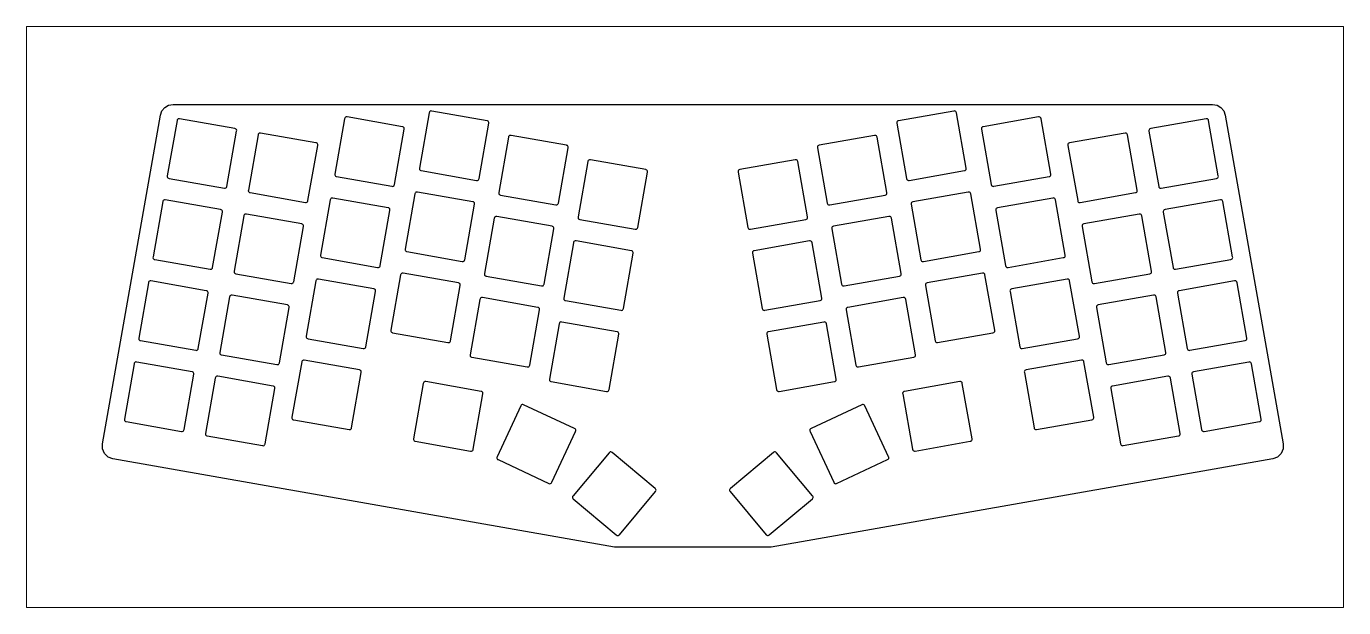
# Paper-space layout 'Layout1' of a CAD drawing. Header units: millimetres. Extents: x 0 to 305, y 0 to 135.
# The model-space entities are those that its viewports show. They can reach past a viewport. Long polylines and large blocks are cut down to what shows.
import ezdxf

# ---------------------------------------------------------------- set-up
doc = ezdxf.new("R2010")
doc.units = ezdxf.units.MM

msp = doc.modelspace()

# ---------------------------------------------------------------- linework, layer by layer
at = {"color": 18, "linetype": 'Continuous', "lineweight": 25, "true_color": 0x000000}
for points in [[(32.03, 115.73), (32.92, 116.25)], [(32.92, 116.25), (33.96, 116.43)], [(33.96, 116.43), (274.46, 116.43)], [(274.46, 116.43), (275.5, 116.25)], [(275.5, 116.25), (276.39, 115.73)], [(17.6, 37.91), (31.01, 113.96)], [(31.01, 113.96), (31.37, 114.95)], [(31.37, 114.95), (32.03, 115.73)], [(34.91, 112.85), (34.87, 112.72)], [(34.97, 112.97), (34.91, 112.85)], [(35.11, 113.08), (34.97, 112.97)], [(35.26, 113.13), (35.11, 113.08)], [(35.45, 113.12), (35.26, 113.13)], [(48.26, 110.87), (35.45, 113.12)], [(73.64, 113.14), (71.38, 100.33)], [(73.67, 113.27), (73.64, 113.14)], [(73.74, 113.39), (73.67, 113.27)], [(73.87, 113.5), (73.74, 113.39)], [(74.02, 113.55), (73.87, 113.5)], [(74.22, 113.54), (74.02, 113.55)], [(87.02, 111.28), (74.22, 113.54)], [(93.22, 114.52), (90.97, 101.72)], [(93.25, 114.65), (93.22, 114.52)], [(93.32, 114.77), (93.25, 114.65)], [(93.46, 114.89), (93.32, 114.77)], [(93.61, 114.94), (93.46, 114.89)], [(93.8, 114.92), (93.61, 114.94)], [(106.61, 112.66), (93.8, 114.92)], [(214.62, 114.92), (201.81, 112.66)], [(214.75, 114.94), (214.62, 114.92)], [(214.91, 114.91), (214.75, 114.94)], [(215.05, 114.83), (214.91, 114.91)], [(215.15, 114.69), (215.05, 114.83)], [(215.2, 114.52), (215.15, 114.69)], [(217.45, 101.72), (215.2, 114.52)], [(234.2, 113.54), (221.4, 111.28)], [(234.34, 113.56), (234.2, 113.54)], [(234.5, 113.53), (234.34, 113.56)], [(234.63, 113.45), (234.5, 113.53)], [(234.73, 113.31), (234.63, 113.45)], [(234.78, 113.14), (234.73, 113.31)], [(237.04, 100.33), (234.78, 113.14)], [(272.97, 113.12), (260.16, 110.87)], [(273.1, 113.14), (272.97, 113.12)], [(273.26, 113.11), (273.1, 113.14)], [(273.39, 113.03), (273.26, 113.11)], [(273.5, 112.89), (273.39, 113.03)], [(273.55, 112.72), (273.5, 112.89)], [(276.39, 115.73), (277.05, 114.95)], [(277.05, 114.95), (277.41, 113.96)], [(277.41, 113.96), (290.82, 37.91)], [(34.87, 112.71), (32.62, 99.91)], [(46.4, 97.48), (48.66, 110.29)], [(48.39, 110.83), (48.26, 110.86)], [(48.51, 110.76), (48.39, 110.83)], [(48.62, 110.63), (48.51, 110.76)], [(48.67, 110.48), (48.62, 110.63)], [(48.66, 110.28), (48.67, 110.48)], [(53.87, 109.78), (53.74, 109.67)], [(54.02, 109.83), (53.87, 109.78)], [(54.21, 109.81), (54.02, 109.83)], [(67.02, 107.56), (54.21, 109.81)], [(85.17, 97.9), (87.42, 110.7)], [(87.15, 111.25), (87.02, 111.28)], [(87.27, 111.18), (87.15, 111.25)], [(87.39, 111.05), (87.27, 111.18)], [(87.44, 110.9), (87.39, 111.05)], [(87.42, 110.7), (87.44, 110.9)], [(104.75, 99.28), (107.01, 112.09)], [(106.74, 112.63), (106.61, 112.67)], [(106.86, 112.57), (106.74, 112.63)], [(106.97, 112.43), (106.86, 112.57)], [(107.02, 112.28), (106.97, 112.43)], [(107.01, 112.09), (107.02, 112.28)], [(201.42, 112.38), (201.39, 112.22)], [(201.39, 112.22), (201.41, 112.09)], [(201.41, 112.09), (203.67, 99.28)], [(201.5, 112.51), (201.42, 112.38)], [(201.64, 112.62), (201.5, 112.51)], [(201.81, 112.67), (201.64, 112.62)], [(221.01, 111), (220.98, 110.84)], [(220.98, 110.84), (221, 110.7)], [(221, 110.7), (223.25, 97.9)], [(221.09, 111.13), (221.01, 111)], [(221.22, 111.23), (221.09, 111.13)], [(221.4, 111.28), (221.22, 111.23)], [(254.21, 109.81), (241.4, 107.56)], [(254.34, 109.83), (254.21, 109.81)], [(254.5, 109.8), (254.34, 109.83)], [(254.63, 109.72), (254.5, 109.8)], [(259.77, 110.58), (259.74, 110.42)], [(259.74, 110.42), (259.76, 110.28)], [(259.76, 110.29), (262.02, 97.48)], [(259.85, 110.71), (259.77, 110.58)], [(259.99, 110.81), (259.85, 110.71)], [(260.16, 110.86), (259.99, 110.81)], [(275.8, 99.91), (273.55, 112.71)], [(53.63, 109.41), (51.38, 96.6)], [(53.67, 109.54), (53.63, 109.41)], [(53.74, 109.67), (53.67, 109.54)], [(65.16, 94.18), (67.42, 106.98)], [(67.15, 107.53), (67.02, 107.56)], [(67.27, 107.46), (67.15, 107.53)], [(67.39, 107.32), (67.27, 107.46)], [(67.43, 107.17), (67.39, 107.32)], [(67.42, 106.98), (67.43, 107.17)], [(111.57, 108.87), (109.31, 96.06)], [(111.6, 109), (111.57, 108.86)], [(111.67, 109.12), (111.6, 109)], [(111.8, 109.23), (111.67, 109.12)], [(111.96, 109.28), (111.8, 109.23)], [(112.15, 109.27), (111.96, 109.28)], [(124.95, 107.01), (112.15, 109.27)], [(125.08, 106.98), (124.95, 107.01)], [(125.21, 106.91), (125.08, 106.98)], [(125.32, 106.78), (125.21, 106.91)], [(125.37, 106.63), (125.32, 106.78)], [(183.07, 106.72), (183.05, 106.57)], [(183.16, 106.86), (183.07, 106.72)], [(183.29, 106.96), (183.16, 106.86)], [(183.47, 107.01), (183.29, 106.96)], [(196.27, 109.27), (183.47, 107.01)], [(196.4, 109.29), (196.27, 109.27)], [(196.56, 109.26), (196.4, 109.29)], [(196.7, 109.17), (196.56, 109.26)], [(196.8, 109.04), (196.7, 109.17)], [(196.85, 108.86), (196.8, 109.04)], [(199.11, 96.06), (196.85, 108.87)], [(241.01, 107.27), (240.98, 107.11)], [(240.98, 107.11), (241, 106.98)], [(241, 106.98), (243.26, 94.18)], [(241.09, 107.41), (241.01, 107.27)], [(241.23, 107.51), (241.09, 107.41)], [(241.4, 107.56), (241.23, 107.51)], [(254.73, 109.59), (254.63, 109.72)], [(254.78, 109.41), (254.73, 109.59)], [(257.04, 96.6), (254.78, 109.41)], [(123.1, 93.63), (125.36, 106.43)], [(125.36, 106.43), (125.37, 106.63)], [(178.05, 103.63), (177.92, 103.62)], [(178.21, 103.61), (178.05, 103.63)], [(183.05, 106.57), (183.06, 106.43)], [(183.06, 106.43), (185.32, 93.63)], [(90.97, 101.71), (90.95, 101.52)], [(90.95, 101.52), (91, 101.37)], [(91, 101.37), (91.11, 101.24)], [(91.11, 101.24), (91.24, 101.17)], [(91.24, 101.17), (91.37, 101.14)], [(91.37, 101.14), (104.17, 98.88)], [(129.92, 103.21), (127.66, 90.41)], [(129.95, 103.34), (129.92, 103.21)], [(130.02, 103.47), (129.95, 103.34)], [(130.15, 103.58), (130.02, 103.47)], [(130.3, 103.63), (130.15, 103.58)], [(130.5, 103.62), (130.3, 103.63)], [(143.3, 101.36), (130.5, 103.62)], [(141.45, 87.98), (143.7, 100.78)], [(143.43, 101.33), (143.3, 101.36)], [(143.56, 101.26), (143.43, 101.33)], [(143.67, 101.13), (143.56, 101.26)], [(143.72, 100.97), (143.67, 101.13)], [(143.7, 100.78), (143.72, 100.97)], [(164.73, 101.07), (164.7, 100.91)], [(164.7, 100.91), (164.71, 100.78)], [(164.71, 100.78), (166.97, 87.98)], [(164.81, 101.21), (164.73, 101.07)], [(164.94, 101.31), (164.81, 101.21)], [(165.12, 101.36), (164.94, 101.31)], [(177.92, 103.62), (165.12, 101.36)], [(178.35, 103.52), (178.21, 103.61)], [(178.45, 103.39), (178.35, 103.52)], [(178.5, 103.21), (178.45, 103.39)], [(180.76, 90.41), (178.5, 103.21)], [(204.25, 98.88), (217.05, 101.14)], [(217.05, 101.14), (217.23, 101.19)], [(217.23, 101.19), (217.36, 101.29)], [(217.36, 101.29), (217.44, 101.42)], [(217.44, 101.42), (217.47, 101.58)], [(217.47, 101.58), (217.45, 101.71)], [(32.62, 99.91), (32.6, 99.72)], [(32.6, 99.72), (32.65, 99.57)], [(32.65, 99.57), (32.77, 99.43)], [(32.77, 99.43), (32.89, 99.37)], [(32.89, 99.37), (33.02, 99.33)], [(33.02, 99.33), (45.82, 97.08)], [(71.38, 100.33), (71.37, 100.14)], [(71.37, 100.14), (71.42, 99.99)], [(71.42, 99.99), (71.53, 99.85)], [(71.53, 99.85), (71.65, 99.78)], [(71.65, 99.78), (71.78, 99.75)], [(71.78, 99.75), (84.59, 97.5)], [(84.93, 97.53), (85.07, 97.64)], [(85.07, 97.64), (85.13, 97.77)], [(85.13, 97.77), (85.17, 97.9)], [(104.17, 98.88), (104.37, 98.87)], [(104.37, 98.87), (104.52, 98.92)], [(104.52, 98.92), (104.65, 99.03)], [(104.65, 99.03), (104.72, 99.15)], [(104.72, 99.15), (104.75, 99.28)], [(203.67, 99.28), (203.72, 99.11)], [(203.72, 99.11), (203.82, 98.97)], [(203.82, 98.97), (203.95, 98.89)], [(203.95, 98.89), (204.11, 98.86)], [(204.11, 98.86), (204.25, 98.88)], [(223.25, 97.9), (223.3, 97.72)], [(223.3, 97.72), (223.4, 97.59)], [(223.4, 97.59), (223.54, 97.51)], [(223.83, 97.5), (236.64, 99.75)], [(236.64, 99.75), (236.81, 99.8)], [(236.81, 99.8), (236.95, 99.9)], [(236.95, 99.9), (237.03, 100.04)], [(237.03, 100.04), (237.06, 100.2)], [(237.06, 100.2), (237.04, 100.33)], [(262.59, 97.08), (275.4, 99.33)], [(275.4, 99.33), (275.57, 99.38)], [(275.57, 99.38), (275.71, 99.49)], [(275.71, 99.49), (275.79, 99.62)], [(275.79, 99.62), (275.82, 99.78)], [(275.82, 99.78), (275.8, 99.91)], [(45.82, 97.08), (46.02, 97.06)], [(46.02, 97.06), (46.17, 97.11)], [(46.17, 97.11), (46.3, 97.23)], [(46.3, 97.23), (46.37, 97.35)], [(46.37, 97.35), (46.4, 97.48)], [(51.38, 96.61), (51.36, 96.41)], [(51.36, 96.41), (51.41, 96.26)], [(51.41, 96.26), (51.53, 96.13)], [(51.53, 96.13), (51.65, 96.06)], [(51.65, 96.06), (51.78, 96.03)], [(51.78, 96.03), (64.59, 93.77)], [(70.36, 94.51), (70.33, 94.37)], [(70.43, 94.63), (70.36, 94.51)], [(70.56, 94.74), (70.43, 94.63)], [(70.71, 94.79), (70.56, 94.74)], [(70.91, 94.78), (70.71, 94.79)], [(83.71, 92.52), (70.91, 94.78)], [(84.59, 97.5), (84.78, 97.48)], [(84.78, 97.48), (84.93, 97.53)], [(89.92, 95.76), (87.66, 82.95)], [(89.95, 95.89), (89.92, 95.76)], [(90.02, 96.01), (89.95, 95.89)], [(90.15, 96.13), (90.02, 96.01)], [(90.3, 96.18), (90.15, 96.13)], [(90.49, 96.16), (90.3, 96.18)], [(103.3, 93.91), (90.49, 96.16)], [(109.31, 96.06), (109.3, 95.87)], [(109.3, 95.87), (109.35, 95.72)], [(109.35, 95.72), (109.46, 95.58)], [(109.46, 95.58), (109.59, 95.51)], [(109.59, 95.51), (109.72, 95.48)], [(109.72, 95.48), (122.52, 93.23)], [(185.9, 93.23), (198.7, 95.48)], [(198.7, 95.48), (198.88, 95.53)], [(198.88, 95.53), (199.01, 95.63)], [(199.01, 95.63), (199.09, 95.77)], [(199.09, 95.77), (199.12, 95.93)], [(199.12, 95.93), (199.11, 96.06)], [(217.92, 96.16), (205.12, 93.91)], [(218.06, 96.18), (217.93, 96.16)], [(218.22, 96.15), (218.06, 96.18)], [(218.35, 96.07), (218.22, 96.15)], [(218.45, 95.93), (218.35, 96.07)], [(218.5, 95.76), (218.45, 95.93)], [(220.76, 82.95), (218.5, 95.76)], [(223.54, 97.51), (223.7, 97.48)], [(223.7, 97.48), (223.83, 97.5)], [(237.51, 94.78), (224.71, 92.52)], [(237.64, 94.8), (237.51, 94.78)], [(237.8, 94.77), (237.64, 94.8)], [(237.94, 94.68), (237.8, 94.77)], [(238.04, 94.55), (237.94, 94.68)], [(238.09, 94.37), (238.04, 94.55)], [(243.83, 93.77), (256.64, 96.03)], [(256.64, 96.03), (256.81, 96.08)], [(256.81, 96.08), (256.95, 96.18)], [(256.95, 96.18), (257.03, 96.31)], [(257.03, 96.31), (257.06, 96.47)], [(257.06, 96.47), (257.04, 96.61)], [(262.02, 97.48), (262.07, 97.3)], [(262.07, 97.3), (262.17, 97.17)], [(262.17, 97.17), (262.3, 97.09)], [(262.3, 97.09), (262.46, 97.06)], [(262.46, 97.06), (262.59, 97.08)], [(31.57, 93.96), (29.31, 81.15)], [(31.6, 94.09), (31.57, 93.96)], [(31.67, 94.21), (31.6, 94.09)], [(31.8, 94.32), (31.67, 94.21)], [(31.95, 94.37), (31.8, 94.32)], [(32.15, 94.36), (31.95, 94.37)], [(44.95, 92.1), (32.15, 94.36)], [(43.1, 78.72), (45.35, 91.52)], [(45.08, 92.07), (44.95, 92.1)], [(45.21, 92), (45.08, 92.07)], [(45.32, 91.87), (45.21, 92)], [(45.37, 91.72), (45.32, 91.87)], [(45.35, 91.52), (45.37, 91.72)], [(64.59, 93.77), (64.78, 93.76)], [(64.78, 93.76), (64.93, 93.81)], [(64.93, 93.81), (65.06, 93.92)], [(65.06, 93.92), (65.13, 94.04)], [(65.13, 94.04), (65.16, 94.17)], [(70.33, 94.37), (68.07, 81.57)], [(81.86, 79.14), (84.12, 91.94)], [(83.84, 92.49), (83.71, 92.52)], [(83.97, 92.42), (83.84, 92.49)], [(84.08, 92.29), (83.97, 92.42)], [(84.13, 92.14), (84.08, 92.29)], [(84.12, 91.94), (84.13, 92.14)], [(101.45, 80.52), (103.7, 93.33)], [(103.43, 93.87), (103.3, 93.91)], [(103.55, 93.8), (103.43, 93.87)], [(103.67, 93.67), (103.55, 93.8)], [(103.72, 93.52), (103.67, 93.67)], [(103.7, 93.33), (103.72, 93.52)], [(122.52, 93.23), (122.71, 93.21)], [(122.71, 93.21), (122.87, 93.26)], [(122.87, 93.26), (123, 93.37)], [(123, 93.37), (123.07, 93.5)], [(123.07, 93.5), (123.1, 93.63)], [(185.32, 93.63), (185.37, 93.45)], [(185.37, 93.45), (185.47, 93.32)], [(185.47, 93.32), (185.61, 93.24)], [(185.61, 93.24), (185.77, 93.21)], [(185.77, 93.21), (185.9, 93.23)], [(204.73, 93.62), (204.7, 93.46)], [(204.7, 93.46), (204.72, 93.33)], [(204.72, 93.33), (206.97, 80.52)], [(204.81, 93.75), (204.73, 93.62)], [(204.94, 93.86), (204.81, 93.75)], [(205.12, 93.91), (204.94, 93.86)], [(224.32, 92.24), (224.29, 92.08)], [(224.29, 92.08), (224.3, 91.94)], [(224.3, 91.94), (226.56, 79.14)], [(224.4, 92.37), (224.32, 92.24)], [(224.53, 92.47), (224.4, 92.37)], [(224.71, 92.52), (224.53, 92.47)], [(240.35, 81.57), (238.09, 94.37)], [(243.26, 94.17), (243.3, 94)], [(243.3, 94), (243.41, 93.86)], [(243.41, 93.86), (243.54, 93.78)], [(243.54, 93.78), (243.7, 93.75)], [(243.7, 93.75), (243.83, 93.77)], [(263.08, 91.82), (263.05, 91.66)], [(263.05, 91.66), (263.07, 91.52)], [(263.07, 91.52), (265.32, 78.72)], [(263.16, 91.95), (263.08, 91.82)], [(263.29, 92.05), (263.16, 91.95)], [(263.47, 92.1), (263.29, 92.05)], [(276.27, 94.36), (263.47, 92.1)], [(276.41, 94.38), (276.27, 94.36)], [(276.57, 94.35), (276.41, 94.38)], [(276.7, 94.27), (276.57, 94.35)], [(276.8, 94.13), (276.7, 94.27)], [(276.85, 93.96), (276.8, 94.13)], [(279.11, 81.15), (276.85, 93.96)], [(50.33, 90.65), (48.07, 77.85)], [(50.36, 90.78), (50.33, 90.65)], [(50.43, 90.9), (50.36, 90.78)], [(50.56, 91.02), (50.43, 90.9)], [(50.71, 91.07), (50.56, 91.02)], [(50.91, 91.05), (50.71, 91.07)], [(63.71, 88.8), (50.91, 91.05)], [(63.84, 88.76), (63.71, 88.8)], [(63.97, 88.7), (63.84, 88.76)], [(64.08, 88.56), (63.97, 88.7)], [(64.13, 88.41), (64.08, 88.56)], [(64.11, 88.22), (64.13, 88.41)], [(108.26, 90.1), (106.01, 77.3)], [(108.29, 90.24), (108.26, 90.1)], [(108.36, 90.36), (108.29, 90.24)], [(108.5, 90.47), (108.36, 90.36)], [(108.65, 90.52), (108.5, 90.47)], [(108.84, 90.51), (108.65, 90.52)], [(121.64, 88.25), (108.84, 90.51)], [(127.66, 90.41), (127.65, 90.22)], [(127.65, 90.22), (127.7, 90.06)], [(127.7, 90.06), (127.81, 89.93)], [(127.81, 89.93), (127.93, 89.86)], [(127.93, 89.86), (128.07, 89.83)], [(128.07, 89.83), (140.87, 87.57)], [(167.55, 87.57), (180.35, 89.83)], [(180.35, 89.83), (180.53, 89.88)], [(180.53, 89.88), (180.66, 89.98)], [(180.66, 89.98), (180.75, 90.12)], [(180.75, 90.12), (180.78, 90.28)], [(180.78, 90.28), (180.76, 90.41)], [(199.58, 90.51), (186.78, 88.25)], [(199.71, 90.53), (199.58, 90.51)], [(199.87, 90.5), (199.71, 90.53)], [(200.01, 90.41), (199.87, 90.5)], [(200.11, 90.28), (200.01, 90.41)], [(200.16, 90.1), (200.11, 90.28)], [(202.41, 77.3), (200.16, 90.1)], [(244.32, 88.51), (244.29, 88.35)], [(244.4, 88.64), (244.32, 88.51)], [(244.53, 88.75), (244.4, 88.64)], [(244.71, 88.8), (244.53, 88.75)], [(257.51, 91.05), (244.71, 88.8)], [(257.65, 91.07), (257.51, 91.05)], [(257.81, 91.04), (257.65, 91.07)], [(257.94, 90.96), (257.81, 91.04)], [(258.04, 90.83), (257.94, 90.96)], [(258.09, 90.65), (258.04, 90.83)], [(260.35, 77.85), (258.09, 90.65)], [(61.86, 75.41), (64.11, 88.22)], [(119.79, 74.87), (122.05, 87.67)], [(121.78, 88.22), (121.64, 88.25)], [(121.9, 88.15), (121.78, 88.22)], [(122.01, 88.02), (121.9, 88.15)], [(122.06, 87.87), (122.01, 88.02)], [(122.05, 87.67), (122.06, 87.87)], [(140.87, 87.57), (141.06, 87.56)], [(141.06, 87.56), (141.21, 87.61)], [(141.21, 87.61), (141.35, 87.72)], [(141.35, 87.72), (141.42, 87.85)], [(141.42, 87.85), (141.45, 87.98)], [(166.97, 87.98), (167.02, 87.8)], [(167.02, 87.8), (167.12, 87.67)], [(167.12, 87.67), (167.26, 87.58)], [(167.26, 87.58), (167.42, 87.56)], [(167.42, 87.56), (167.55, 87.57)], [(186.38, 87.96), (186.35, 87.8)], [(186.35, 87.8), (186.37, 87.67)], [(186.37, 87.67), (188.63, 74.87)], [(186.47, 88.1), (186.38, 87.96)], [(186.6, 88.2), (186.47, 88.1)], [(186.78, 88.25), (186.6, 88.2)], [(244.29, 88.35), (244.31, 88.22)], [(244.31, 88.22), (246.56, 75.41)], [(87.66, 82.95), (87.65, 82.76)], [(87.65, 82.76), (87.7, 82.61)], [(87.7, 82.61), (87.81, 82.48)], [(87.81, 82.48), (87.93, 82.41)], [(87.93, 82.41), (88.06, 82.38)], [(88.06, 82.38), (100.87, 80.12)], [(126.61, 84.45), (124.35, 71.65)], [(126.64, 84.58), (126.61, 84.45)], [(126.71, 84.71), (126.64, 84.58)], [(126.84, 84.82), (126.71, 84.71)], [(127, 84.87), (126.84, 84.82)], [(127.19, 84.86), (127, 84.87)], [(139.99, 82.6), (127.19, 84.86)], [(140.12, 82.57), (139.99, 82.6)], [(140.25, 82.5), (140.12, 82.57)], [(140.36, 82.37), (140.25, 82.5)], [(140.41, 82.21), (140.36, 82.37)], [(168.03, 82.31), (168.01, 82.15)], [(168.12, 82.45), (168.03, 82.31)], [(168.25, 82.55), (168.12, 82.45)], [(168.43, 82.6), (168.25, 82.55)], [(181.23, 84.86), (168.43, 82.6)], [(181.36, 84.87), (181.23, 84.86)], [(181.52, 84.84), (181.36, 84.87)], [(181.66, 84.76), (181.52, 84.84)], [(181.76, 84.63), (181.66, 84.76)], [(181.81, 84.45), (181.76, 84.63)], [(184.07, 71.65), (181.81, 84.45)], [(207.55, 80.12), (220.36, 82.38)], [(220.36, 82.38), (220.53, 82.43)], [(220.53, 82.43), (220.67, 82.53)], [(220.67, 82.53), (220.75, 82.66)], [(220.75, 82.66), (220.78, 82.82)], [(220.78, 82.82), (220.76, 82.95)], [(29.31, 81.15), (29.3, 80.96)], [(29.3, 80.96), (29.35, 80.81)], [(29.35, 80.81), (29.46, 80.67)], [(29.46, 80.67), (29.58, 80.6)], [(29.58, 80.6), (29.71, 80.57)], [(29.71, 80.57), (42.52, 78.32)], [(68.07, 81.57), (68.06, 81.38)], [(68.06, 81.38), (68.11, 81.23)], [(68.11, 81.23), (68.22, 81.09)], [(68.22, 81.09), (68.34, 81.02)], [(68.34, 81.02), (68.48, 80.99)], [(68.48, 80.99), (81.28, 78.74)], [(100.87, 80.12), (101.06, 80.1)], [(101.06, 80.1), (101.21, 80.15)], [(101.21, 80.15), (101.35, 80.27)], [(101.35, 80.27), (101.41, 80.39)], [(101.41, 80.39), (101.45, 80.52)], [(138.14, 69.22), (140.4, 82.02)], [(140.4, 82.02), (140.41, 82.21)], [(168.01, 82.15), (168.02, 82.02)], [(168.02, 82.02), (170.28, 69.22)], [(206.97, 80.52), (207.02, 80.35)], [(207.02, 80.35), (207.13, 80.21)], [(207.13, 80.21), (207.26, 80.13)], [(207.26, 80.13), (207.42, 80.1)], [(207.42, 80.1), (207.55, 80.12)], [(227.14, 78.74), (239.94, 80.99)], [(239.94, 80.99), (240.12, 81.04)], [(240.12, 81.04), (240.25, 81.14)], [(240.25, 81.14), (240.34, 81.28)], [(240.34, 81.28), (240.37, 81.44)], [(240.37, 81.44), (240.35, 81.57)], [(265.9, 78.32), (278.71, 80.57)], [(278.71, 80.57), (278.88, 80.62)], [(278.88, 80.62), (279.02, 80.72)], [(279.02, 80.72), (279.1, 80.86)], [(279.1, 80.86), (279.13, 81.02)], [(279.13, 81.02), (279.11, 81.15)], [(42.52, 78.32), (42.71, 78.3)], [(42.71, 78.3), (42.86, 78.35)], [(42.86, 78.35), (43, 78.46)], [(43, 78.46), (43.07, 78.59)], [(43.07, 78.59), (43.1, 78.72)], [(48.07, 77.85), (48.06, 77.65)], [(48.06, 77.65), (48.11, 77.5)], [(48.11, 77.5), (48.22, 77.37)], [(48.22, 77.37), (48.34, 77.3)], [(48.34, 77.3), (48.48, 77.27)], [(48.48, 77.27), (61.28, 75.01)], [(81.28, 78.74), (81.47, 78.72)], [(81.47, 78.72), (81.62, 78.77)], [(81.62, 78.77), (81.76, 78.88)], [(81.76, 78.88), (81.83, 79.01)], [(81.83, 79.01), (81.86, 79.14)], [(86.61, 77), (84.35, 64.19)], [(86.64, 77.13), (86.61, 77)], [(86.71, 77.25), (86.64, 77.13)], [(86.84, 77.36), (86.71, 77.25)], [(86.99, 77.41), (86.84, 77.36)], [(87.19, 77.4), (86.99, 77.41)], [(99.99, 75.14), (87.19, 77.4)], [(106.01, 77.3), (105.99, 77.11)], [(105.99, 77.11), (106.04, 76.96)], [(106.04, 76.96), (106.15, 76.82)], [(106.15, 76.82), (106.28, 76.75)], [(106.28, 76.75), (106.41, 76.72)], [(106.41, 76.72), (119.21, 74.46)], [(189.21, 74.46), (202.01, 76.72)], [(202.01, 76.72), (202.19, 76.77)], [(202.19, 76.77), (202.32, 76.87)], [(202.32, 76.87), (202.4, 77.01)], [(202.4, 77.01), (202.43, 77.17)], [(202.43, 77.17), (202.41, 77.3)], [(221.23, 77.4), (208.43, 75.14)], [(221.36, 77.42), (221.23, 77.4)], [(221.52, 77.39), (221.36, 77.42)], [(221.66, 77.31), (221.52, 77.39)], [(221.76, 77.17), (221.66, 77.31)], [(221.81, 77), (221.76, 77.17)], [(224.07, 64.19), (221.81, 77)], [(226.56, 79.14), (226.61, 78.96)], [(226.61, 78.96), (226.71, 78.83)], [(226.71, 78.83), (226.85, 78.75)], [(226.85, 78.75), (227.01, 78.72)], [(227.01, 78.72), (227.14, 78.74)], [(247.14, 75.01), (259.94, 77.27)], [(259.94, 77.27), (260.12, 77.32)], [(260.12, 77.32), (260.25, 77.42)], [(260.25, 77.42), (260.34, 77.55)], [(260.34, 77.55), (260.37, 77.71)], [(260.37, 77.71), (260.35, 77.85)], [(265.32, 78.72), (265.37, 78.54)], [(265.37, 78.54), (265.47, 78.41)], [(265.47, 78.41), (265.61, 78.33)], [(265.61, 78.33), (265.77, 78.3)], [(265.77, 78.3), (265.9, 78.32)], [(28.26, 75.19), (26, 62.39)], [(28.29, 75.33), (28.26, 75.19)], [(28.36, 75.45), (28.29, 75.33)], [(28.49, 75.56), (28.36, 75.45)], [(28.64, 75.61), (28.49, 75.56)], [(28.84, 75.6), (28.64, 75.61)], [(41.64, 73.34), (28.84, 75.6)], [(41.77, 73.31), (41.64, 73.34)], [(41.9, 73.24), (41.77, 73.31)], [(42.01, 73.11), (41.9, 73.24)], [(61.28, 75.01), (61.47, 75)], [(61.47, 75), (61.62, 75.05)], [(61.62, 75.05), (61.76, 75.16)], [(61.76, 75.16), (61.83, 75.28)], [(61.83, 75.28), (61.86, 75.41)], [(67.02, 75.61), (64.76, 62.81)], [(67.05, 75.75), (67.02, 75.61)], [(67.12, 75.87), (67.05, 75.75)], [(67.25, 75.98), (67.12, 75.87)], [(67.41, 76.03), (67.25, 75.98)], [(67.6, 76.02), (67.41, 76.03)], [(80.4, 73.76), (67.6, 76.02)], [(78.55, 60.38), (80.81, 73.18)], [(80.53, 73.73), (80.4, 73.76)], [(80.66, 73.66), (80.53, 73.73)], [(80.77, 73.53), (80.66, 73.66)], [(80.82, 73.38), (80.77, 73.53)], [(80.81, 73.18), (80.82, 73.38)], [(98.14, 61.76), (100.39, 74.57)], [(100.12, 75.11), (99.99, 75.14)], [(100.25, 75.04), (100.12, 75.11)], [(100.36, 74.91), (100.25, 75.04)], [(100.41, 74.76), (100.36, 74.91)], [(100.39, 74.57), (100.41, 74.76)], [(119.21, 74.46), (119.41, 74.45)], [(119.41, 74.45), (119.56, 74.5)], [(119.56, 74.5), (119.69, 74.61)], [(119.69, 74.61), (119.76, 74.74)], [(119.76, 74.74), (119.79, 74.87)], [(188.63, 74.87), (188.68, 74.69)], [(188.68, 74.69), (188.78, 74.56)], [(188.78, 74.56), (188.92, 74.48)], [(188.92, 74.48), (189.07, 74.45)], [(189.07, 74.45), (189.21, 74.46)], [(208.04, 74.86), (208.01, 74.7)], [(208.01, 74.7), (208.02, 74.57)], [(208.02, 74.57), (210.28, 61.76)], [(208.12, 74.99), (208.04, 74.86)], [(208.25, 75.09), (208.12, 74.99)], [(208.43, 75.14), (208.25, 75.09)], [(227.62, 73.47), (227.6, 73.31)], [(227.6, 73.31), (227.61, 73.18)], [(227.61, 73.18), (229.87, 60.38)], [(227.71, 73.61), (227.62, 73.47)], [(227.84, 73.71), (227.71, 73.61)], [(228.02, 73.76), (227.84, 73.71)], [(240.82, 76.02), (228.02, 73.76)], [(240.95, 76.04), (240.82, 76.02)], [(241.11, 76.01), (240.95, 76.04)], [(241.25, 75.92), (241.11, 76.01)], [(241.35, 75.79), (241.25, 75.92)], [(241.4, 75.61), (241.35, 75.79)], [(243.66, 62.81), (241.4, 75.61)], [(246.56, 75.41), (246.61, 75.24)], [(246.61, 75.24), (246.71, 75.1)], [(246.71, 75.1), (246.85, 75.02)], [(246.85, 75.02), (247.01, 74.99)], [(247.01, 74.99), (247.14, 75.01)], [(266.47, 73.19), (266.39, 73.06)], [(266.6, 73.29), (266.47, 73.19)], [(266.78, 73.34), (266.6, 73.29)], [(279.58, 75.6), (266.78, 73.34)], [(279.71, 75.62), (279.58, 75.6)], [(279.87, 75.59), (279.71, 75.62)], [(280.01, 75.51), (279.87, 75.59)], [(280.11, 75.37), (280.01, 75.51)], [(280.16, 75.19), (280.11, 75.37)], [(282.42, 62.39), (280.16, 75.19)], [(39.79, 59.96), (42.05, 72.76)], [(42.06, 72.96), (42.01, 73.11)], [(42.05, 72.76), (42.06, 72.96)], [(47.02, 71.89), (44.76, 59.08)], [(47.05, 72.02), (47.02, 71.89)], [(47.12, 72.14), (47.05, 72.02)], [(47.25, 72.26), (47.12, 72.14)], [(47.41, 72.31), (47.25, 72.26)], [(47.6, 72.29), (47.41, 72.31)], [(60.4, 70.04), (47.6, 72.29)], [(104.95, 71.34), (102.7, 58.54)], [(104.99, 71.47), (104.95, 71.34)], [(105.05, 71.6), (104.99, 71.47)], [(105.19, 71.71), (105.05, 71.6)], [(105.34, 71.76), (105.19, 71.71)], [(105.53, 71.75), (105.34, 71.76)], [(118.34, 69.49), (105.53, 71.75)], [(124.35, 71.65), (124.34, 71.46)], [(124.34, 71.46), (124.39, 71.3)], [(124.39, 71.3), (124.5, 71.17)], [(124.5, 71.17), (124.63, 71.1)], [(124.63, 71.1), (124.76, 71.07)], [(124.76, 71.07), (137.56, 68.81)], [(170.86, 68.81), (183.66, 71.07)], [(183.66, 71.07), (183.84, 71.12)], [(183.84, 71.12), (183.97, 71.22)], [(183.97, 71.22), (184.06, 71.36)], [(184.06, 71.36), (184.08, 71.52)], [(184.08, 71.52), (184.07, 71.65)], [(202.89, 71.75), (190.08, 69.49)], [(203.02, 71.76), (202.89, 71.75)], [(203.18, 71.74), (203.02, 71.76)], [(203.31, 71.65), (203.18, 71.74)], [(203.42, 71.52), (203.31, 71.65)], [(203.47, 71.34), (203.42, 71.52)], [(205.72, 58.54), (203.47, 71.34)], [(260.82, 72.29), (248.02, 70.04)], [(260.95, 72.31), (260.82, 72.29)], [(261.11, 72.28), (260.95, 72.31)], [(261.25, 72.2), (261.11, 72.28)], [(261.35, 72.06), (261.25, 72.2)], [(261.4, 71.89), (261.35, 72.06)], [(263.66, 59.08), (261.4, 71.89)], [(266.39, 73.06), (266.36, 72.9)], [(266.36, 72.9), (266.37, 72.76)], [(266.37, 72.76), (268.63, 59.96)], [(58.55, 56.65), (60.81, 69.46)], [(60.53, 70), (60.4, 70.04)], [(60.66, 69.93), (60.53, 70)], [(60.77, 69.8), (60.66, 69.93)], [(60.82, 69.65), (60.77, 69.8)], [(60.81, 69.46), (60.82, 69.65)], [(116.48, 56.11), (118.74, 68.91)], [(118.47, 69.46), (118.34, 69.49)], [(118.59, 69.39), (118.47, 69.46)], [(118.7, 69.26), (118.59, 69.39)], [(118.75, 69.11), (118.7, 69.26)], [(118.74, 68.91), (118.75, 69.11)], [(137.56, 68.81), (137.75, 68.8)], [(137.75, 68.8), (137.91, 68.85)], [(137.91, 68.85), (138.04, 68.96)], [(138.04, 68.96), (138.11, 69.09)], [(138.11, 69.09), (138.14, 69.22)], [(170.28, 69.22), (170.33, 69.04)], [(170.33, 69.04), (170.43, 68.91)], [(170.43, 68.91), (170.57, 68.82)], [(170.57, 68.82), (170.73, 68.8)], [(170.73, 68.8), (170.86, 68.81)], [(189.69, 69.2), (189.66, 69.04)], [(189.66, 69.04), (189.68, 68.91)], [(189.68, 68.91), (191.94, 56.11)], [(189.77, 69.34), (189.69, 69.2)], [(189.91, 69.44), (189.77, 69.34)], [(190.08, 69.49), (189.91, 69.44)], [(247.63, 69.75), (247.6, 69.59)], [(247.6, 69.59), (247.61, 69.46)], [(247.61, 69.46), (249.87, 56.65)], [(247.71, 69.88), (247.63, 69.75)], [(247.84, 69.99), (247.71, 69.88)], [(248.02, 70.04), (247.84, 69.99)], [(84.35, 64.19), (84.34, 64)], [(123.3, 65.69), (121.04, 52.89)], [(123.33, 65.82), (123.3, 65.69)], [(123.4, 65.95), (123.33, 65.82)], [(123.54, 66.06), (123.4, 65.95)], [(123.69, 66.11), (123.54, 66.06)], [(123.88, 66.1), (123.69, 66.11)], [(136.68, 63.84), (123.88, 66.1)], [(184.54, 66.1), (171.74, 63.84)], [(184.67, 66.11), (184.54, 66.1)], [(184.83, 66.08), (184.67, 66.11)], [(184.97, 66), (184.83, 66.08)], [(185.07, 65.87), (184.97, 66)], [(185.12, 65.69), (185.07, 65.87)], [(187.38, 52.89), (185.12, 65.69)], [(224.06, 63.9), (224.09, 64.06)], [(224.09, 64.06), (224.07, 64.19)], [(26, 62.39), (25.99, 62.2)], [(25.99, 62.2), (26.04, 62.05)], [(26.04, 62.05), (26.15, 61.91)], [(26.15, 61.91), (26.27, 61.84)], [(26.27, 61.84), (26.41, 61.81)], [(26.41, 61.81), (39.21, 59.56)], [(64.76, 62.81), (64.75, 62.62)], [(64.75, 62.62), (64.8, 62.47)], [(64.8, 62.47), (64.91, 62.33)], [(64.91, 62.33), (65.04, 62.26)], [(65.04, 62.26), (65.17, 62.23)], [(65.17, 62.23), (77.97, 59.97)], [(84.34, 64), (84.39, 63.85)], [(84.39, 63.85), (84.5, 63.71)], [(84.5, 63.71), (84.62, 63.65)], [(84.62, 63.65), (84.76, 63.61)], [(84.76, 63.61), (97.56, 61.36)], [(97.56, 61.36), (97.75, 61.34)], [(97.75, 61.34), (97.9, 61.39)], [(97.9, 61.39), (98.04, 61.51)], [(98.04, 61.51), (98.11, 61.63)], [(98.11, 61.63), (98.14, 61.76)], [(134.83, 50.46), (137.09, 63.26)], [(136.81, 63.81), (136.68, 63.84)], [(136.94, 63.74), (136.81, 63.81)], [(137.05, 63.6), (136.94, 63.74)], [(137.1, 63.45), (137.05, 63.6)], [(137.09, 63.26), (137.1, 63.45)], [(171.34, 63.55), (171.31, 63.39)], [(171.31, 63.39), (171.33, 63.26)], [(171.33, 63.26), (173.59, 50.46)], [(171.43, 63.69), (171.34, 63.55)], [(171.56, 63.79), (171.43, 63.69)], [(171.74, 63.84), (171.56, 63.79)], [(210.28, 61.76), (210.33, 61.59)], [(210.33, 61.59), (210.43, 61.45)], [(210.43, 61.45), (210.57, 61.37)], [(210.57, 61.37), (210.73, 61.34)], [(210.73, 61.34), (210.86, 61.36)], [(210.86, 61.36), (223.66, 63.61)], [(223.66, 63.61), (223.84, 63.66)], [(223.84, 63.66), (223.97, 63.77)], [(223.97, 63.77), (224.06, 63.9)], [(230.45, 59.97), (243.25, 62.23)], [(243.25, 62.23), (243.43, 62.28)], [(243.43, 62.28), (243.56, 62.38)], [(243.56, 62.38), (243.65, 62.52)], [(243.65, 62.52), (243.67, 62.68)], [(243.67, 62.68), (243.66, 62.81)], [(269.21, 59.56), (282.01, 61.81)], [(282.01, 61.81), (282.19, 61.86)], [(282.19, 61.86), (282.32, 61.96)], [(282.32, 61.96), (282.41, 62.1)], [(282.41, 62.1), (282.43, 62.26)], [(282.43, 62.26), (282.42, 62.39)], [(39.21, 59.56), (39.4, 59.54)], [(39.4, 59.54), (39.55, 59.59)], [(39.55, 59.59), (39.69, 59.7)], [(39.69, 59.7), (39.76, 59.83)], [(39.76, 59.83), (39.79, 59.96)], [(44.76, 59.08), (44.75, 58.89)], [(44.75, 58.89), (44.8, 58.74)], [(44.8, 58.74), (44.91, 58.61)], [(44.91, 58.61), (45.04, 58.54)], [(45.04, 58.54), (45.17, 58.51)], [(45.17, 58.51), (57.97, 56.25)], [(77.97, 59.97), (78.16, 59.96)], [(78.16, 59.96), (78.32, 60.01)], [(78.32, 60.01), (78.45, 60.12)], [(78.45, 60.12), (78.52, 60.25)], [(78.52, 60.25), (78.55, 60.38)], [(102.7, 58.54), (102.68, 58.35)], [(102.68, 58.35), (102.73, 58.2)], [(102.73, 58.2), (102.85, 58.06)], [(102.85, 58.06), (102.97, 57.99)], [(102.97, 57.99), (103.1, 57.96)], [(103.1, 57.96), (115.91, 55.7)], [(192.51, 55.7), (205.32, 57.96)], [(205.32, 57.96), (205.49, 58.01)], [(205.49, 58.01), (205.63, 58.11)], [(205.63, 58.11), (205.71, 58.25)], [(205.71, 58.25), (205.74, 58.41)], [(205.74, 58.41), (205.72, 58.54)], [(229.87, 60.38), (229.92, 60.2)], [(229.92, 60.2), (230.02, 60.07)], [(230.02, 60.07), (230.16, 59.99)], [(230.16, 59.99), (230.32, 59.96)], [(230.32, 59.96), (230.45, 59.97)], [(250.45, 56.25), (263.25, 58.51)], [(263.25, 58.51), (263.43, 58.56)], [(263.43, 58.56), (263.56, 58.66)], [(263.56, 58.66), (263.65, 58.79)], [(263.65, 58.79), (263.67, 58.95)], [(263.67, 58.95), (263.66, 59.08)], [(268.63, 59.96), (268.68, 59.78)], [(268.68, 59.78), (268.78, 59.65)], [(268.78, 59.65), (268.92, 59.57)], [(268.92, 59.57), (269.08, 59.54)], [(269.08, 59.54), (269.21, 59.56)], [(24.95, 56.43), (22.69, 43.63)], [(24.98, 56.57), (24.95, 56.43)], [(25.05, 56.69), (24.98, 56.57)], [(25.18, 56.8), (25.05, 56.69)], [(25.34, 56.85), (25.18, 56.8)], [(25.53, 56.84), (25.34, 56.85)], [(38.33, 54.58), (25.53, 56.84)], [(57.97, 56.25), (58.16, 56.23)], [(58.16, 56.23), (58.31, 56.28)], [(58.31, 56.28), (58.45, 56.4)], [(58.45, 56.4), (58.52, 56.52)], [(58.52, 56.52), (58.55, 56.65)], [(63.71, 56.85), (61.45, 44.05)], [(63.74, 56.99), (63.71, 56.85)], [(63.81, 57.11), (63.74, 56.99)], [(63.95, 57.22), (63.81, 57.11)], [(64.1, 57.27), (63.95, 57.22)], [(64.29, 57.26), (64.1, 57.27)], [(77.09, 55), (64.29, 57.26)], [(77.23, 54.97), (77.09, 55)], [(77.35, 54.9), (77.23, 54.97)], [(77.46, 54.77), (77.35, 54.9)], [(115.91, 55.7), (116.1, 55.69)], [(116.1, 55.69), (116.25, 55.74)], [(116.25, 55.74), (116.38, 55.85)], [(116.38, 55.85), (116.45, 55.98)], [(116.45, 55.98), (116.48, 56.11)], [(191.94, 56.11), (191.99, 55.93)], [(191.99, 55.93), (192.09, 55.8)], [(192.09, 55.8), (192.22, 55.72)], [(192.22, 55.72), (192.38, 55.69)], [(192.38, 55.69), (192.51, 55.7)], [(231.15, 54.95), (231.02, 54.85)], [(231.33, 55), (231.15, 54.95)], [(244.13, 57.26), (231.33, 55)], [(244.26, 57.28), (244.13, 57.26)], [(244.42, 57.25), (244.26, 57.28)], [(244.56, 57.16), (244.42, 57.25)], [(244.66, 57.03), (244.56, 57.16)], [(244.71, 56.85), (244.66, 57.03)], [(246.97, 44.05), (244.71, 56.85)], [(249.87, 56.65), (249.92, 56.48)], [(249.92, 56.48), (250.02, 56.34)], [(250.02, 56.34), (250.16, 56.26)], [(250.16, 56.26), (250.32, 56.23)], [(250.32, 56.23), (250.45, 56.25)], [(282.89, 56.84), (270.09, 54.58)], [(283.02, 56.86), (282.89, 56.84)], [(283.18, 56.83), (283.02, 56.86)], [(283.32, 56.74), (283.18, 56.83)], [(283.42, 56.61), (283.32, 56.74)], [(283.47, 56.43), (283.42, 56.61)], [(285.73, 43.63), (283.47, 56.43)], [(36.48, 41.2), (38.74, 54)], [(38.46, 54.55), (38.33, 54.58)], [(38.59, 54.48), (38.46, 54.55)], [(38.7, 54.35), (38.59, 54.48)], [(38.75, 54.2), (38.7, 54.35)], [(38.74, 54), (38.75, 54.2)], [(43.71, 53.13), (41.45, 40.32)], [(43.74, 53.26), (43.71, 53.13)], [(43.81, 53.38), (43.74, 53.26)], [(43.94, 53.49), (43.81, 53.38)], [(44.1, 53.54), (43.94, 53.49)], [(44.29, 53.53), (44.1, 53.54)], [(57.09, 51.27), (44.29, 53.53)], [(75.24, 41.62), (77.5, 54.42)], [(77.51, 54.62), (77.46, 54.77)], [(77.5, 54.42), (77.51, 54.62)], [(91.85, 51.89), (89.6, 39.09)], [(91.88, 52.02), (91.85, 51.89)], [(91.95, 52.15), (91.88, 52.02)], [(92.09, 52.26), (91.95, 52.15)], [(92.24, 52.31), (92.09, 52.26)], [(92.43, 52.3), (92.24, 52.31)], [(105.23, 50.04), (92.43, 52.3)], [(121.04, 52.89), (121.03, 52.69)], [(121.03, 52.69), (121.08, 52.54)], [(121.08, 52.54), (121.19, 52.41)], [(121.19, 52.41), (121.32, 52.34)], [(121.32, 52.34), (121.45, 52.31)], [(121.45, 52.31), (134.25, 50.05)], [(174.17, 50.05), (186.97, 52.31)], [(186.97, 52.31), (187.15, 52.36)], [(187.15, 52.36), (187.28, 52.46)], [(187.28, 52.46), (187.36, 52.6)], [(187.36, 52.6), (187.39, 52.76)], [(187.39, 52.76), (187.38, 52.89)], [(215.99, 52.3), (203.19, 50.04)], [(216.12, 52.31), (215.99, 52.3)], [(216.28, 52.29), (216.12, 52.31)], [(216.42, 52.2), (216.28, 52.29)], [(216.52, 52.07), (216.42, 52.2)], [(216.57, 51.89), (216.52, 52.07)], [(218.82, 39.09), (216.57, 51.89)], [(230.93, 54.71), (230.9, 54.55)], [(230.9, 54.55), (230.92, 54.42)], [(230.92, 54.42), (233.18, 41.62)], [(231.02, 54.85), (230.93, 54.71)], [(264.13, 53.53), (251.33, 51.27)], [(264.26, 53.55), (264.13, 53.53)], [(264.42, 53.52), (264.26, 53.55)], [(264.56, 53.44), (264.42, 53.52)], [(264.66, 53.3), (264.56, 53.44)], [(264.71, 53.13), (264.66, 53.3)], [(266.97, 40.32), (264.71, 53.13)], [(269.69, 54.29), (269.67, 54.14)], [(269.67, 54.14), (269.68, 54)], [(269.68, 54), (271.94, 41.2)], [(269.78, 54.43), (269.69, 54.29)], [(269.91, 54.53), (269.78, 54.43)], [(270.09, 54.58), (269.91, 54.53)], [(55.24, 37.89), (57.5, 50.7)], [(57.22, 51.24), (57.09, 51.27)], [(57.35, 51.17), (57.22, 51.24)], [(57.46, 51.04), (57.35, 51.17)], [(57.51, 50.89), (57.46, 51.04)], [(57.5, 50.7), (57.51, 50.89)], [(103.38, 36.66), (105.64, 49.46)], [(105.37, 50.01), (105.23, 50.04)], [(105.49, 49.94), (105.37, 50.01)], [(105.6, 49.81), (105.49, 49.94)], [(105.65, 49.65), (105.6, 49.81)], [(105.64, 49.46), (105.65, 49.65)], [(134.25, 50.05), (134.45, 50.04)], [(134.45, 50.04), (134.6, 50.09)], [(134.6, 50.09), (134.73, 50.2)], [(134.73, 50.2), (134.8, 50.33)], [(134.8, 50.33), (134.83, 50.46)], [(173.59, 50.46), (173.64, 50.28)], [(173.64, 50.28), (173.74, 50.15)], [(173.74, 50.15), (173.88, 50.06)], [(173.88, 50.06), (174.04, 50.04)], [(174.04, 50.04), (174.17, 50.05)], [(202.79, 49.75), (202.76, 49.59)], [(202.76, 49.59), (202.78, 49.46)], [(202.78, 49.46), (205.04, 36.66)], [(202.88, 49.89), (202.79, 49.75)], [(203.01, 49.99), (202.88, 49.89)], [(203.19, 50.04), (203.01, 49.99)], [(250.93, 50.99), (250.91, 50.83)], [(250.91, 50.83), (250.92, 50.7)], [(250.92, 50.7), (253.18, 37.89)], [(251.02, 51.12), (250.93, 50.99)], [(251.15, 51.22), (251.02, 51.12)], [(251.33, 51.27), (251.15, 51.22)], [(114.4, 46.7), (108.91, 34.91)], [(114.47, 46.82), (114.4, 46.7)], [(114.57, 46.92), (114.47, 46.82)], [(114.73, 46.99), (114.57, 46.92)], [(114.89, 47), (114.73, 46.99)], [(115.07, 46.94), (114.89, 47)], [(126.85, 41.44), (115.07, 46.94)], [(193.35, 46.94), (181.57, 41.44)], [(193.47, 46.99), (193.35, 46.94)], [(193.63, 47), (193.47, 46.99)], [(193.79, 46.96), (193.63, 47)], [(193.92, 46.86), (193.79, 46.96)], [(194.01, 46.7), (193.92, 46.86)], [(199.51, 34.91), (194.01, 46.7)], [(22.69, 43.63), (22.68, 43.44)], [(22.68, 43.44), (22.73, 43.29)], [(22.73, 43.29), (22.84, 43.15)], [(22.84, 43.15), (22.97, 43.08)], [(22.97, 43.08), (23.1, 43.05)], [(23.1, 43.05), (35.9, 40.8)], [(61.45, 44.05), (61.44, 43.86)], [(61.44, 43.86), (61.49, 43.71)], [(61.49, 43.71), (61.6, 43.57)], [(61.6, 43.57), (61.73, 43.5)], [(61.73, 43.5), (61.86, 43.47)], [(61.86, 43.47), (74.66, 41.21)], [(233.76, 41.21), (246.56, 43.47)], [(246.56, 43.47), (246.74, 43.52)], [(246.74, 43.52), (246.87, 43.62)], [(246.87, 43.62), (246.95, 43.76)], [(246.95, 43.76), (246.98, 43.92)], [(246.98, 43.92), (246.97, 44.05)], [(272.52, 40.8), (285.32, 43.05)], [(285.32, 43.05), (285.5, 43.1)], [(285.5, 43.1), (285.63, 43.2)], [(285.63, 43.2), (285.71, 43.34)], [(285.71, 43.34), (285.74, 43.5)], [(285.74, 43.5), (285.73, 43.63)], [(35.9, 40.8), (36.09, 40.78)], [(36.09, 40.78), (36.25, 40.83)], [(36.25, 40.83), (36.38, 40.94)], [(36.38, 40.94), (36.45, 41.07)], [(36.45, 41.07), (36.48, 41.2)], [(41.45, 40.32), (41.44, 40.13)], [(41.44, 40.13), (41.49, 39.98)], [(41.49, 39.98), (41.6, 39.84)], [(41.6, 39.84), (41.73, 39.78)], [(41.73, 39.78), (41.86, 39.74)], [(41.86, 39.74), (54.66, 37.49)], [(74.66, 41.21), (74.86, 41.2)], [(74.86, 41.2), (75.01, 41.25)], [(75.01, 41.25), (75.14, 41.36)], [(75.14, 41.36), (75.21, 41.49)], [(75.21, 41.49), (75.24, 41.62)], [(121.6, 29), (127.09, 40.78)], [(126.97, 41.38), (126.85, 41.44)], [(127.07, 41.28), (126.97, 41.38)], [(127.15, 41.12), (127.07, 41.28)], [(127.09, 40.78), (127.16, 40.96)], [(127.16, 40.96), (127.15, 41.12)], [(181.31, 41.22), (181.26, 41.06)], [(181.26, 41.06), (181.28, 40.9)], [(181.28, 40.9), (181.33, 40.78)], [(181.41, 41.35), (181.31, 41.22)], [(181.33, 40.78), (186.82, 29)], [(181.57, 41.44), (181.41, 41.35)], [(233.18, 41.62), (233.23, 41.44)], [(233.23, 41.44), (233.33, 41.31)], [(233.33, 41.31), (233.47, 41.23)], [(233.47, 41.23), (233.63, 41.2)], [(233.63, 41.2), (233.76, 41.21)], [(253.76, 37.49), (266.56, 39.74)], [(266.56, 39.74), (266.74, 39.79)], [(266.74, 39.79), (266.87, 39.9)], [(266.87, 39.9), (266.95, 40.03)], [(266.95, 40.03), (266.98, 40.19)], [(266.98, 40.19), (266.97, 40.32)], [(271.94, 41.2), (271.99, 41.02)], [(271.99, 41.02), (272.09, 40.89)], [(272.09, 40.89), (272.23, 40.81)], [(272.23, 40.81), (272.39, 40.78)], [(272.39, 40.78), (272.52, 40.8)], [(17.62, 36.74), (17.6, 37.91)], [(18.09, 35.67), (17.62, 36.74)], [(54.66, 37.49), (54.85, 37.47)], [(54.85, 37.47), (55.01, 37.52)], [(55.01, 37.52), (55.14, 37.64)], [(55.14, 37.64), (55.21, 37.76)], [(55.21, 37.76), (55.24, 37.89)], [(89.6, 39.09), (89.58, 38.9)], [(89.58, 38.9), (89.63, 38.74)], [(89.63, 38.74), (89.74, 38.61)], [(89.74, 38.61), (89.87, 38.54)], [(89.87, 38.54), (90, 38.51)], [(90, 38.51), (102.8, 36.25)], [(103.35, 36.53), (103.38, 36.66)], [(205.04, 36.66), (205.09, 36.48)], [(205.62, 36.25), (218.42, 38.51)], [(218.42, 38.51), (218.6, 38.56)], [(218.6, 38.56), (218.73, 38.66)], [(218.73, 38.66), (218.81, 38.8)], [(218.81, 38.8), (218.84, 38.96)], [(218.84, 38.96), (218.82, 39.09)], [(253.18, 37.89), (253.23, 37.72)], [(253.23, 37.72), (253.33, 37.58)], [(253.33, 37.58), (253.47, 37.5)], [(253.47, 37.5), (253.63, 37.47)], [(253.63, 37.47), (253.76, 37.49)], [(290.8, 36.74), (290.33, 35.67)], [(290.82, 37.91), (290.8, 36.74)], [(18.94, 34.86), (18.09, 35.67)], [(20.03, 34.44), (18.94, 34.86)], [(136.06, 13.98), (20.03, 34.44)], [(102.8, 36.25), (103, 36.24)], [(103, 36.24), (103.15, 36.29)], [(103.15, 36.29), (103.28, 36.4)], [(103.28, 36.4), (103.35, 36.53)], [(108.91, 34.91), (108.85, 34.73)], [(108.85, 34.73), (108.86, 34.57)], [(108.86, 34.57), (108.93, 34.41)], [(108.93, 34.41), (109.03, 34.31)], [(109.03, 34.31), (109.15, 34.25)], [(109.15, 34.25), (120.93, 28.76)], [(134.84, 35.84), (126.49, 25.88)], [(134.94, 35.94), (134.84, 35.84)], [(135.06, 36.02), (134.94, 35.94)], [(135.23, 36.04), (135.06, 36.02)], [(135.39, 36.01), (135.23, 36.04)], [(135.55, 35.9), (135.39, 36.01)], [(145.51, 27.55), (135.55, 35.9)], [(172.87, 35.9), (162.91, 27.55)], [(288.39, 34.44), (172.36, 13.98)], [(172.98, 35.98), (172.87, 35.9)], [(173.13, 36.04), (172.98, 35.98)], [(173.29, 36.04), (173.13, 36.04)], [(173.44, 35.97), (173.29, 36.04)], [(173.58, 35.84), (173.44, 35.97)], [(181.93, 25.88), (173.58, 35.84)], [(187.49, 28.76), (199.27, 34.25)], [(199.27, 34.25), (199.43, 34.34)], [(199.43, 34.34), (199.53, 34.48)], [(199.56, 34.79), (199.51, 34.91)], [(199.53, 34.48), (199.57, 34.63)], [(199.57, 34.63), (199.56, 34.79)], [(205.09, 36.48), (205.19, 36.35)], [(205.19, 36.35), (205.32, 36.26)], [(205.32, 36.26), (205.48, 36.24)], [(205.48, 36.24), (205.62, 36.25)], [(289.48, 34.86), (288.39, 34.44)], [(290.33, 35.67), (289.48, 34.86)], [(120.93, 28.76), (121.12, 28.69)], [(121.12, 28.69), (121.28, 28.7)], [(121.28, 28.7), (121.44, 28.78)], [(121.44, 28.78), (121.54, 28.88)], [(121.54, 28.88), (121.6, 29)], [(145.61, 27.46), (145.51, 27.55)], [(145.68, 27.33), (145.61, 27.46)], [(162.91, 27.55), (162.78, 27.42)], [(186.82, 29), (186.91, 28.84)], [(186.91, 28.84), (187.05, 28.74)], [(187.05, 28.74), (187.2, 28.69)], [(187.2, 28.69), (187.36, 28.71)], [(187.36, 28.71), (187.49, 28.76)], [(126.38, 25.72), (126.35, 25.57)], [(126.35, 25.57), (126.38, 25.39)], [(126.49, 25.88), (126.38, 25.72)], [(126.38, 25.39), (126.45, 25.27)], [(126.45, 25.27), (126.55, 25.18)], [(126.55, 25.18), (136.51, 16.82)], [(137.21, 16.88), (145.57, 26.84)], [(145.57, 26.84), (145.68, 27)], [(145.71, 27.16), (145.68, 27.33)], [(145.68, 27), (145.71, 27.16)], [(162.78, 27.42), (162.72, 27.26)], [(162.72, 27.26), (162.72, 27.1)], [(162.72, 27.1), (162.77, 26.95)], [(162.77, 26.95), (162.85, 26.84)], [(162.85, 26.84), (171.21, 16.88)], [(171.91, 16.82), (181.87, 25.18)], [(181.87, 25.18), (182, 25.31)], [(182.01, 25.78), (181.93, 25.88)], [(182, 25.31), (182.06, 25.47)], [(182.07, 25.63), (182.01, 25.78)], [(182.06, 25.47), (182.07, 25.63)], [(136.51, 16.82), (136.67, 16.72)], [(136.67, 16.72), (136.83, 16.68)], [(136.83, 16.68), (137, 16.71)], [(137, 16.71), (137.12, 16.79)], [(137.12, 16.79), (137.21, 16.88)], [(171.21, 16.88), (171.34, 16.76)], [(171.34, 16.76), (171.49, 16.69)], [(171.49, 16.69), (171.65, 16.69)], [(171.65, 16.69), (171.81, 16.74)], [(171.81, 16.74), (171.91, 16.82)], [(172.36, 13.98), (136.06, 13.98)]]:
    msp.add_lwpolyline(points, dxfattribs=at)

psp = doc.layouts.get("Layout1")

# ---------------------------------------------------------------- viewports
at = {"layer": '0'}
psp.add_viewport(center=(152.4, 67.26), size=(304.8, 134.5156), view_center_point=(152.4, 67.26), view_height=134.5156, dxfattribs=at)

doc.saveas('drawing.dxf')
